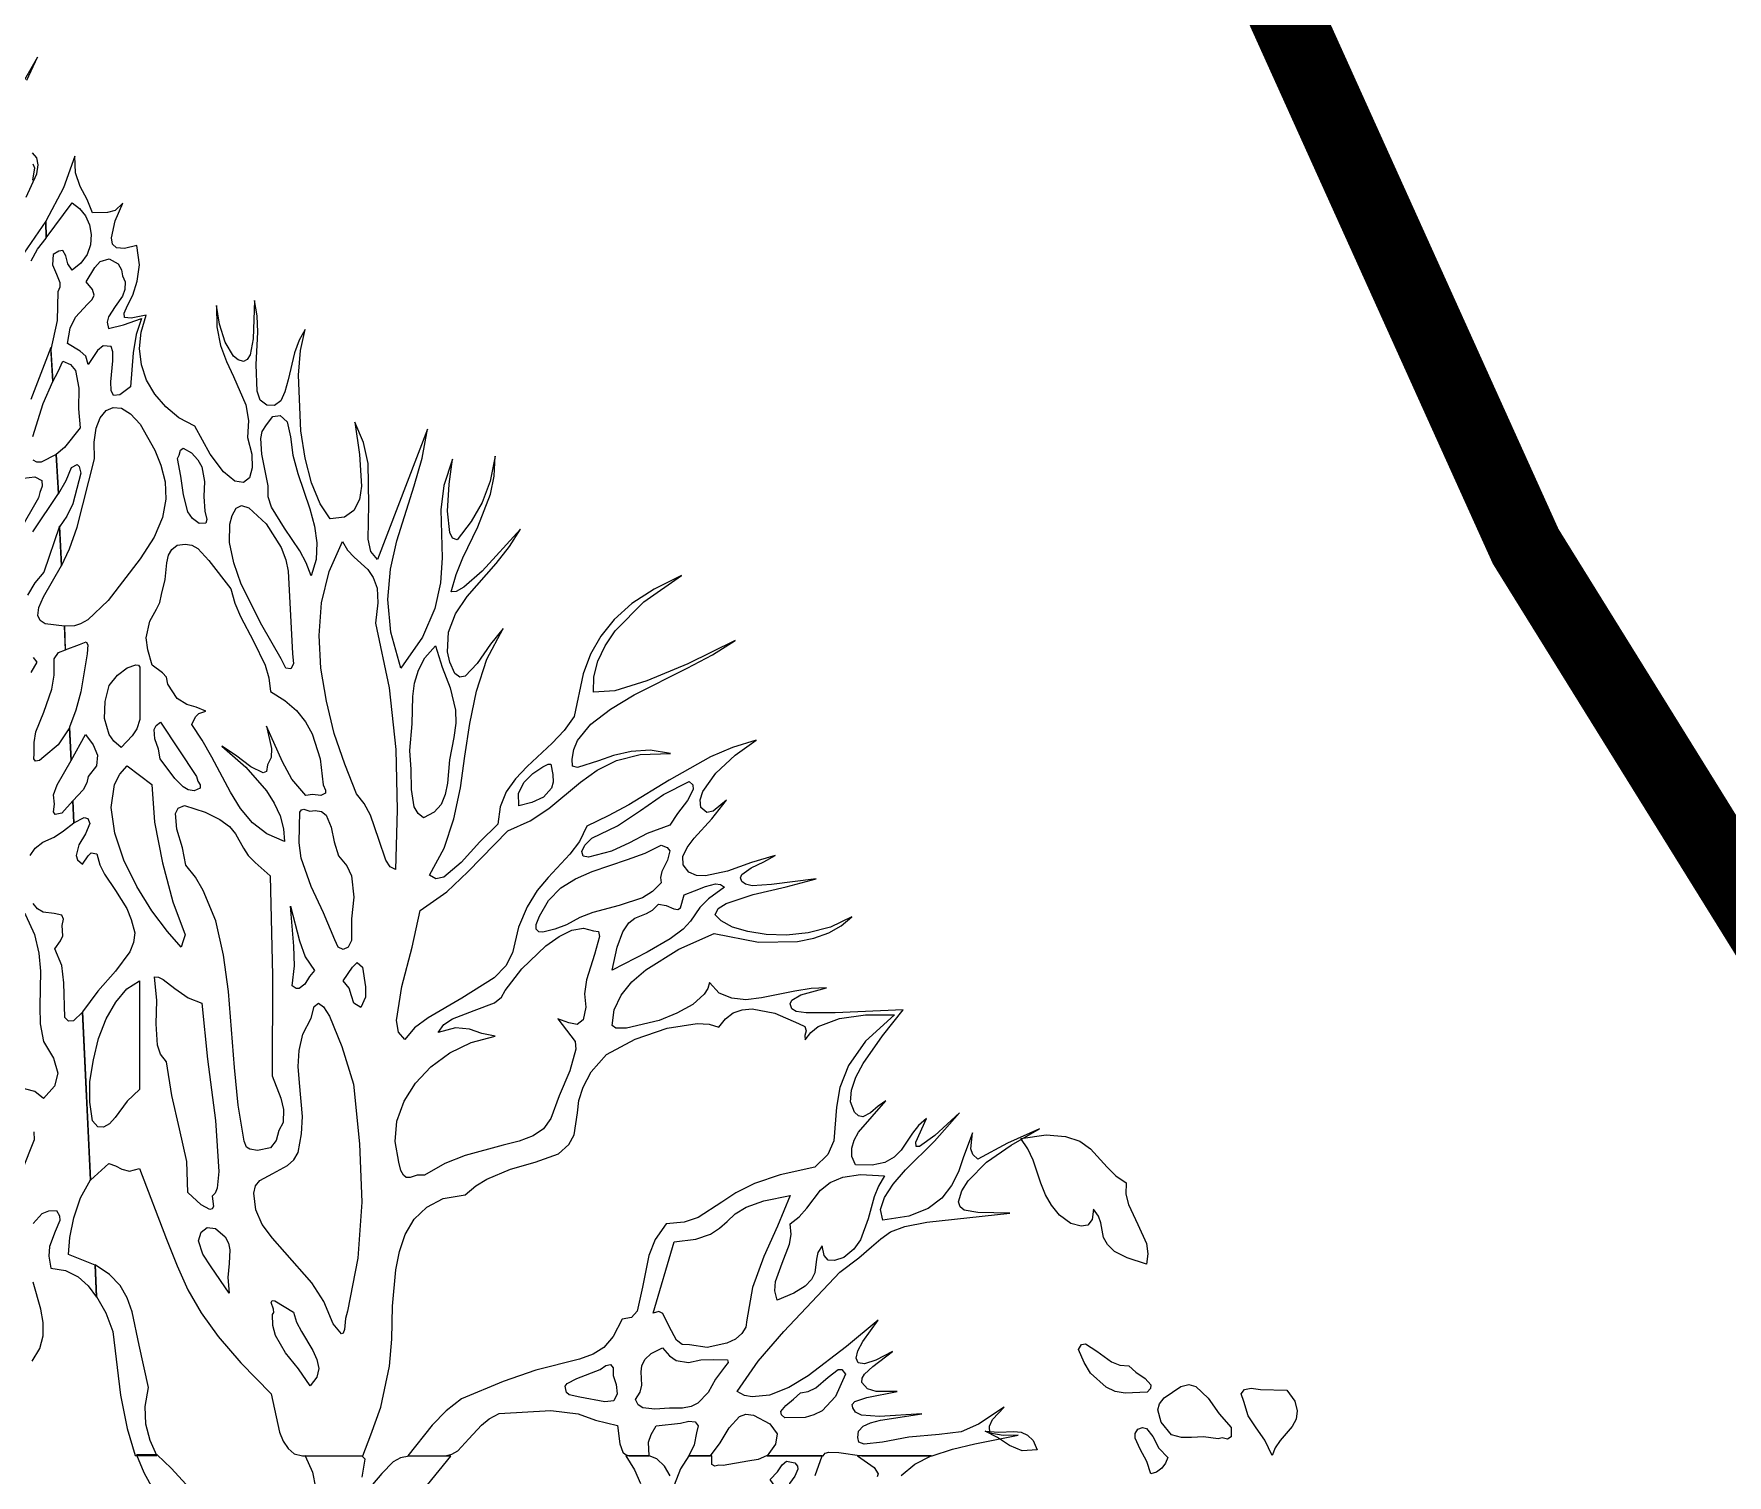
# Model space of a CAD drawing. Header units: inches. Extents: x -885 to 26362, y -28010 to 990.
# Drawn here: x 4287.954 to 4289.745, y -2352.242 to -2350.717 of the extents above; entities that cross this region are included whole.
import ezdxf

# ---------------------------------------------------------------- set-up
doc = ezdxf.new("R2010")
doc.units = ezdxf.units.IN
doc.header["$MEASUREMENT"] = 0
doc.layers.add('BUILDING', color=5, linetype='Continuous', lineweight=15)
doc.layers.add('TREE', color=3, linetype='Continuous', lineweight=15)

# ---------------------------------------------------------------- blocks, each defined once
blk = doc.blocks.new('tree2')
at = {"layer": 'TREE'}
for points in [[(5207.2362, 5947.8649), (5207.2144, 5947.8738), (5207.2153, 5947.8877), (5207.2187, 5947.9037), (5207.2242, 5947.9203), (5207.2322, 5947.9351), (5207.2258, 5948.0727), (5207.2184, 5948.0656), (5207.2144, 5948.0653), (5207.2113, 5948.0684), (5207.2104, 5948.0967), (5207.2088, 5948.1109), (5207.203, 5948.1248), (5207.2076, 5948.1312), (5207.2095, 5948.1355), (5207.2091, 5948.1439), (5207.2101, 5948.1491), (5207.2088, 5948.1522), (5207.2024, 5948.1537), (5207.1934, 5948.1549), (5207.1888, 5948.1574), (5207.1854, 5948.162)], [(5207.1827, 5948.2014), (5207.187, 5948.2073), (5207.1931, 5948.2122), (5207.2024, 5948.2165), (5207.2101, 5948.2215), (5207.2187, 5948.2282), (5207.2178, 5948.2461), (5207.2088, 5948.2362), (5207.2033, 5948.235), (5207.2021, 5948.2372), (5207.2027, 5948.2436), (5207.2021, 5948.251), (5207.2051, 5948.2593), (5207.2165, 5948.2793), (5207.215, 5948.3061), (5207.2058, 5948.2923), (5207.1941, 5948.2824), (5207.1904, 5948.2793), (5207.1873, 5948.2787), (5207.1857, 5948.2806), (5207.1861, 5948.2849), (5207.1861, 5948.2941), (5207.1876, 5948.3028), (5207.1941, 5948.3191), (5207.2005, 5948.3379), (5207.2024, 5948.3493), (5207.2024, 5948.3628), (5207.2061, 5948.368), (5207.2119, 5948.3702), (5207.211, 5948.3896), (5207.195, 5948.3914), (5207.191, 5948.3942), (5207.1891, 5948.3985), (5207.19, 5948.405), (5207.1937, 5948.4136), (5207.2085, 5948.4395), (5207.207, 5948.4718), (5207.1941, 5948.4339), (5207.1867, 5948.4253), (5207.1805, 5948.4151)], [(5207.1851, 5948.4672), (5207.2061, 5948.4986), (5207.2042, 5948.5306), (5207.1919, 5948.5242), (5207.1882, 5948.5242), (5207.1854, 5948.526)], [(5207.1851, 5948.5454), (5207.1934, 5948.5725), (5207.2015, 5948.5904), (5207.1999, 5948.6184), (5207.1833, 5948.5756)], [(5207.1836, 5948.6895), (5207.1888, 5948.6991), (5207.1959, 5948.7083), (5207.1956, 5948.7222), (5207.1716, 5948.6871)], [(5207.1851, 5948.7693), (5207.1864, 5948.7659), (5207.1848, 5948.7557)], [(5207.1796, 5948.7419), (5207.1882, 5948.761), (5207.1894, 5948.7684), (5207.1882, 5948.7742), (5207.1848, 5948.7782)], [(5207.1802, 5948.8379), (5207.1888, 5948.8567), (5207.1737, 5948.8306)], [(5207.1857, 5947.9745), (5207.1861, 5947.968), (5207.1759, 5947.9425)], [(5207.1845, 5947.7861), (5207.1907, 5947.7965), (5207.1934, 5947.807), (5207.1934, 5947.8178), (5207.1916, 5947.8289), (5207.1854, 5947.851)], [(5207.1854, 5947.8991), (5207.1928, 5947.9074), (5207.1981, 5947.9095), (5207.2045, 5947.9098), (5207.207, 5947.9055), (5207.2073, 5947.9015), (5207.2033, 5947.8926), (5207.1987, 5947.8803), (5207.1981, 5947.8723), (5207.1999, 5947.8624), (5207.2119, 5947.8606), (5207.2221, 5947.8553), (5207.2304, 5947.8479), (5207.2372, 5947.8387), (5207.2362, 5947.8649)], [(5207.9229, 5947.7084), (5207.9396, 5947.714), (5207.958, 5947.7183), (5207.9935, 5947.7254), (5207.9814, 5947.7251), (5207.9704, 5947.7269), (5207.9701, 5947.7328), (5207.9725, 5947.7383), (5207.9821, 5947.7485), (5207.9611, 5947.7343), (5207.9467, 5947.7282), (5207.9288, 5947.726), (5207.9039, 5947.7238), (5207.8823, 5947.7195), (5207.8672, 5947.718), (5207.8629, 5947.7195), (5207.862, 5947.7235), (5207.8626, 5947.7288), (5207.8663, 5947.7328), (5207.8724, 5947.7355), (5207.8805, 5947.7377), (5207.9146, 5947.7429), (5207.8798, 5947.7408), (5207.865, 5947.7417), (5207.8601, 5947.7442), (5207.858, 5947.7479), (5207.8574, 5947.7506), (5207.8595, 5947.7531), (5207.8694, 5947.7562), (5207.8943, 5947.7611), (5207.8771, 5947.7611), (5207.87, 5947.7633), (5207.8654, 5947.7685), (5207.8657, 5947.7722), (5207.8675, 5947.7756), (5207.8743, 5947.7817), (5207.8906, 5947.7941), (5207.8768, 5947.787), (5207.8675, 5947.7839), (5207.8623, 5947.7848), (5207.8607, 5947.7885), (5207.862, 5947.7947), (5207.866, 5947.8024), (5207.8786, 5947.8199), (5207.8527, 5947.7981), (5207.8213, 5947.774), (5207.8053, 5947.7645), (5207.7896, 5947.7583), (5207.7754, 5947.7568), (5207.769, 5947.758), (5207.7631, 5947.7611), (5207.7801, 5947.7861), (5207.8013, 5947.8104), (5207.8472, 5947.8593), (5207.8629, 5947.871), (5207.8731, 5947.88), (5207.8808, 5947.8867), (5207.8888, 5947.8923), (5207.9005, 5947.8966), (5207.9186, 5947.9003), (5207.9867, 5947.9077), (5207.9605, 5947.9083), (5207.9494, 5947.9101), (5207.946, 5947.9129), (5207.9445, 5947.9169), (5207.9473, 5947.9259), (5207.9525, 5947.9342), (5207.9676, 5947.9496), (5207.9879, 5947.9634), (5208.011, 5947.977), (5207.9848, 5947.965), (5207.9605, 5947.952), (5207.9565, 5947.9557), (5207.9547, 5947.9606), (5207.9562, 5947.9736), (5207.9485, 5947.953), (5207.9445, 5947.9416), (5207.939, 5947.9305), (5207.931, 5947.92), (5207.9196, 5947.9114), (5207.9039, 5947.9052), (5207.8826, 5947.9018), (5207.8805, 5947.9108), (5207.8838, 5947.9206), (5207.8909, 5947.9314), (5207.9011, 5947.9431), (5207.9248, 5947.9668), (5207.9454, 5947.9899), (5207.9251, 5947.9714), (5207.9125, 5947.9625), (5207.91, 5947.9625), (5207.9097, 5947.9659), (5207.9183, 5947.9853), (5207.9119, 5947.9797), (5207.9069, 5947.9733), (5207.8977, 5947.9594), (5207.8918, 5947.9536), (5207.8841, 5947.9493), (5207.8737, 5947.9471), (5207.8601, 5947.9474), (5207.857, 5947.9542), (5207.857, 5947.961), (5207.8589, 5947.9677), (5207.8626, 5947.9742), (5207.8851, 5947.9998), (5207.8786, 5947.9954), (5207.8724, 5947.9899), (5207.866, 5947.9868), (5207.8626, 5947.9877), (5207.8592, 5947.9905), (5207.8561, 5947.9991), (5207.8567, 5948.0087), (5207.8604, 5948.0192), (5207.8663, 5948.0305), (5207.8823, 5948.0533), (5207.8992, 5948.0746), (5207.8435, 5948.0721), (5207.8195, 5948.0721), (5207.8115, 5948.0733), (5207.8078, 5948.0755), (5207.8065, 5948.0795), (5207.8078, 5948.0826), (5207.8152, 5948.0869), (5207.8364, 5948.0927), (5207.8238, 5948.0921), (5207.8102, 5948.09), (5207.7831, 5948.0844), (5207.7702, 5948.0829), (5207.7585, 5948.0841), (5207.7483, 5948.0884), (5207.7403, 5948.0971), (5207.7388, 5948.0921), (5207.736, 5948.0875), (5207.7265, 5948.0789), (5207.7135, 5948.0718), (5207.6991, 5948.0659), (5207.6723, 5948.0595), (5207.6634, 5948.0595), (5207.6603, 5948.0617), (5207.6621, 5948.0746), (5207.6677, 5948.0866), (5207.6766, 5948.0977), (5207.688, 5948.1075), (5207.7151, 5948.1245), (5207.744, 5948.1374), (5207.7804, 5948.1303), (5207.8124, 5948.1306), (5207.8259, 5948.1334), (5207.8383, 5948.1377), (5207.8484, 5948.1436), (5207.857, 5948.1509), (5207.8395, 5948.1426), (5207.8213, 5948.1377), (5207.8035, 5948.1358), (5207.7868, 5948.1365), (5207.7717, 5948.1389), (5207.7591, 5948.1426), (5207.7499, 5948.1476), (5207.745, 5948.1525), (5207.7474, 5948.1577), (5207.7539, 5948.162), (5207.7761, 5948.1694), (5207.8032, 5948.1756), (5207.8278, 5948.1823), (5207.7911, 5948.1774), (5207.7754, 5948.1765), (5207.7699, 5948.1777), (5207.7668, 5948.1799), (5207.7656, 5948.183), (5207.7668, 5948.1857), (5207.7745, 5948.1913), (5207.785, 5948.1962), (5207.7942, 5948.2014), (5207.7748, 5948.1956), (5207.7551, 5948.1885), (5207.737, 5948.1845), (5207.7296, 5948.1848), (5207.7234, 5948.1876), (5207.7188, 5948.1937), (5207.7185, 5948.2005), (5207.7219, 5948.2079), (5207.7277, 5948.2156), (5207.7422, 5948.2313), (5207.7542, 5948.2467), (5207.7434, 5948.2378), (5207.7382, 5948.2365), (5207.7333, 5948.2406), (5207.7326, 5948.247), (5207.7348, 5948.2538), (5207.7456, 5948.2689), (5207.7613, 5948.2837), (5207.7785, 5948.296), (5207.7591, 5948.2901), (5207.741, 5948.2824), (5207.7071, 5948.2633), (5207.6741, 5948.243), (5207.6572, 5948.2338), (5207.6396, 5948.2255), (5207.6335, 5948.2128), (5207.6258, 5948.2024), (5207.6079, 5948.1833), (5207.599, 5948.1725), (5207.5907, 5948.1593), (5207.5836, 5948.1426), (5207.5787, 5948.1214), (5207.5731, 5948.1106), (5207.5636, 5948.1008), (5207.5371, 5948.0841), (5207.5094, 5948.0681), (5207.4983, 5948.0598), (5207.4903, 5948.0503), (5207.4851, 5948.0564), (5207.4835, 5948.0659), (5207.4878, 5948.0937), (5207.4964, 5948.126), (5207.5029, 5948.1562), (5207.5248, 5948.1716), (5207.542, 5948.1879), (5207.5747, 5948.2215), (5207.5931, 5948.2298), (5207.6085, 5948.2399), (5207.6344, 5948.2615), (5207.648, 5948.2713), (5207.664, 5948.2793), (5207.6834, 5948.2843), (5207.7083, 5948.2852), (5207.6917, 5948.2877), (5207.676, 5948.2867), (5207.6615, 5948.2834), (5207.6492, 5948.279), (5207.6319, 5948.2735), (5207.6279, 5948.2747), (5207.6276, 5948.2803), (5207.6289, 5948.2883), (5207.6319, 5948.2957), (5207.643, 5948.3092), (5207.659, 5948.3215), (5207.6784, 5948.3332), (5207.7219, 5948.3551), (5207.7428, 5948.3662), (5207.7613, 5948.3779), (5207.7225, 5948.3588), (5207.6889, 5948.3446), (5207.6627, 5948.3366), (5207.6452, 5948.3354), (5207.6455, 5948.348), (5207.6486, 5948.361), (5207.6547, 5948.3736), (5207.663, 5948.3859), (5207.6864, 5948.4096), (5207.7172, 5948.4312), (5207.6948, 5948.4201), (5207.6766, 5948.4081), (5207.6621, 5948.3951), (5207.651, 5948.3813), (5207.6427, 5948.3665), (5207.6366, 5948.3505), (5207.6292, 5948.3154), (5207.6209, 5948.304), (5207.6113, 5948.2935), (5207.5907, 5948.2744), (5207.5811, 5948.2643), (5207.5734, 5948.2535), (5207.5685, 5948.2412), (5207.5667, 5948.227), (5207.5519, 5948.2125), (5207.5365, 5948.1956), (5207.5223, 5948.1836), (5207.5158, 5948.1823), (5207.5106, 5948.1851), (5207.5226, 5948.2073), (5207.5306, 5948.2313), (5207.5359, 5948.2569), (5207.5396, 5948.283), (5207.5436, 5948.3098), (5207.5491, 5948.3363), (5207.5577, 5948.3625), (5207.571, 5948.3877), (5207.5605, 5948.3748), (5207.5497, 5948.3591), (5207.5399, 5948.3486), (5207.5353, 5948.3477), (5207.5313, 5948.3508), (5207.5272, 5948.36), (5207.5254, 5948.3686), (5207.526, 5948.3847), (5207.5319, 5948.3998), (5207.5414, 5948.4139), (5207.5651, 5948.441), (5207.5762, 5948.4549), (5207.5851, 5948.4693), (5207.5537, 5948.4349), (5207.5386, 5948.4216), (5207.5325, 5948.4182), (5207.5282, 5948.4179), (5207.5325, 5948.4321), (5207.538, 5948.4456), (5207.5503, 5948.4712), (5207.5605, 5948.498), (5207.5636, 5948.5128), (5207.5645, 5948.5291), (5207.5602, 5948.5088), (5207.5537, 5948.4912), (5207.5448, 5948.4755), (5207.5331, 5948.4604), (5207.5294, 5948.462), (5207.5272, 5948.4666), (5207.5254, 5948.4841), (5207.5266, 5948.5063), (5207.5294, 5948.5266), (5207.5223, 5948.5051), (5207.5199, 5948.485), (5207.5208, 5948.4456), (5207.5195, 5948.4253), (5207.5149, 5948.4041), (5207.5048, 5948.3807), (5207.4869, 5948.3551), (5207.4789, 5948.3847), (5207.4764, 5948.4115), (5207.4786, 5948.4364), (5207.4838, 5948.4598), (5207.498, 5948.5048), (5207.5045, 5948.5275), (5207.5088, 5948.5513), (5207.4678, 5948.4444), (5207.4623, 5948.4509), (5207.4601, 5948.461), (5207.4607, 5948.4894), (5207.4601, 5948.5232), (5207.4564, 5948.5405), (5207.4493, 5948.5571), (5207.453, 5948.5306), (5207.4546, 5948.5045), (5207.453, 5948.4937), (5207.4484, 5948.4847), (5207.4407, 5948.4792), (5207.429, 5948.4777), (5207.4207, 5948.49), (5207.4136, 5948.5072), (5207.4084, 5948.5275), (5207.405, 5948.55), (5207.4031, 5948.5956), (5207.4047, 5948.6159), (5207.4084, 5948.6332), (5207.4035, 5948.6245), (5207.3998, 5948.6141), (5207.3945, 5948.5919), (5207.3918, 5948.582), (5207.3884, 5948.5747), (5207.3834, 5948.5707), (5207.377, 5948.571), (5207.3717, 5948.5753), (5207.369, 5948.5827), (5207.3684, 5948.6045), (5207.3696, 5948.631), (5207.369, 5948.6443), (5207.3668, 5948.6569), (5207.3659, 5948.6255), (5207.3634, 5948.6125), (5207.361, 5948.6085), (5207.3579, 5948.607), (5207.3536, 5948.6082), (5207.3496, 5948.6113), (5207.3428, 5948.6227), (5207.3382, 5948.6375), (5207.3357, 5948.6529), (5207.336, 5948.6353), (5207.3391, 5948.6202), (5207.344, 5948.607), (5207.3496, 5948.5947), (5207.3597, 5948.5713), (5207.3619, 5948.5586), (5207.3613, 5948.5445), (5207.3647, 5948.5309), (5207.365, 5948.5195), (5207.3628, 5948.5115), (5207.3579, 5948.5075), (5207.3508, 5948.5088), (5207.3416, 5948.5162), (5207.3305, 5948.5309), (5207.3179, 5948.5537), (5207.3049, 5948.5608), (5207.2941, 5948.5697), (5207.2852, 5948.5802), (5207.2784, 5948.5916), (5207.2741, 5948.6042), (5207.2726, 5948.6175), (5207.2738, 5948.631), (5207.2781, 5948.6449), (5207.2658, 5948.6424), (5207.2603, 5948.643), (5207.26, 5948.6467), (5207.2627, 5948.6529), (5207.267, 5948.6615), (5207.2707, 5948.6729), (5207.2726, 5948.6864), (5207.2704, 5948.7021), (5207.2603, 5948.6997), (5207.2538, 5948.7003), (5207.2504, 5948.7034), (5207.2495, 5948.7086), (5207.2526, 5948.7225), (5207.259, 5948.7369), (5207.2526, 5948.7308), (5207.2464, 5948.7292), (5207.2341, 5948.7289), (5207.2295, 5948.74), (5207.2239, 5948.7505), (5207.2199, 5948.7619), (5207.2196, 5948.7754), (5207.2101, 5948.7496), (5207.1956, 5948.7222), (5207.1959, 5948.7086), (5207.2172, 5948.7373), (5207.2233, 5948.7326), (5207.2282, 5948.7265), (5207.2316, 5948.7191), (5207.2329, 5948.7111), (5207.2322, 5948.7028), (5207.2295, 5948.6948), (5207.2245, 5948.6877), (5207.2172, 5948.6818), (5207.2138, 5948.6871), (5207.2122, 5948.6938), (5207.2095, 5948.6981), (5207.2064, 5948.6975), (5207.2018, 5948.6948), (5207.2011, 5948.6864), (5207.2045, 5948.6787), (5207.2073, 5948.6717), (5207.2073, 5948.668), (5207.2055, 5948.664), (5207.2051, 5948.6406), (5207.1999, 5948.6169), (5207.2015, 5948.5904), (5207.2058, 5948.5987), (5207.2095, 5948.6073), (5207.2159, 5948.6045), (5207.2199, 5948.5996), (5207.2227, 5948.5851), (5207.2224, 5948.5682), (5207.2239, 5948.5525), (5207.211, 5948.5362), (5207.2042, 5948.5306), (5207.2061, 5948.4983), (5207.2125, 5948.5091), (5207.2168, 5948.5199), (5207.2215, 5948.5223), (5207.223, 5948.5208), (5207.2245, 5948.5152), (5207.2178, 5948.49), (5207.2128, 5948.4798), (5207.207, 5948.4712), (5207.2085, 5948.4392), (5207.215, 5948.453), (5207.2215, 5948.4709), (5207.2356, 5948.5269), (5207.2353, 5948.5408), (5207.2369, 5948.5522), (5207.2402, 5948.5608), (5207.2452, 5948.5667), (5207.251, 5948.5691), (5207.2578, 5948.5685), (5207.2652, 5948.5639), (5207.2732, 5948.5556), (5207.2852, 5948.534), (5207.2901, 5948.5217), (5207.2935, 5948.5081), (5207.2941, 5948.494), (5207.2914, 5948.4789), (5207.2846, 5948.4626), (5207.2732, 5948.445), (5207.2467, 5948.4108), (5207.2301, 5948.3948), (5207.2242, 5948.3914), (5207.2193, 5948.3899), (5207.211, 5948.3896), (5207.2116, 5948.3702), (5207.2233, 5948.3745), (5207.2289, 5948.3767), (5207.2301, 5948.3742), (5207.2295, 5948.3668), (5207.2245, 5948.3357), (5207.2202, 5948.3206), (5207.215, 5948.3068), (5207.2165, 5948.2793), (5207.2282, 5948.3006), (5207.2344, 5948.2923), (5207.2381, 5948.2837), (5207.2372, 5948.275), (5207.2304, 5948.2661), (5207.2292, 5948.2609), (5207.2264, 5948.2553), (5207.2178, 5948.2461), (5207.2187, 5948.2282), (5207.227, 5948.2325), (5207.2301, 5948.2316), (5207.2319, 5948.2276), (5207.2282, 5948.219), (5207.2227, 5948.2101), (5207.2205, 5948.2014), (5207.2218, 5948.1978), (5207.2258, 5948.1941), (5207.2304, 5948.2011), (5207.2329, 5948.2036), (5207.2375, 5948.2027), (5207.2399, 5948.1937), (5207.2439, 5948.186), (5207.2529, 5948.1725), (5207.2621, 5948.1577), (5207.2658, 5948.1488), (5207.2686, 5948.1377), (5207.2677, 5948.13), (5207.2646, 5948.1223), (5207.2529, 5948.1063), (5207.2384, 5948.09), (5207.2258, 5948.073), (5207.2322, 5947.9348), (5207.2473, 5947.9483), (5207.2529, 5947.9465), (5207.2581, 5947.9437), (5207.2643, 5947.9422), (5207.2726, 5947.9443), (5207.2948, 5947.8864), (5207.3034, 5947.8643), (5207.3123, 5947.8446), (5207.3231, 5947.8258), (5207.3372, 5947.8064), (5207.3557, 5947.7848), (5207.3807, 5947.7593), (5207.3874, 5947.7278), (5207.3905, 5947.7205), (5207.3945, 5947.7143), (5207.3994, 5947.71), (5207.4062, 5947.7084), (5207.4558, 5947.7084), (5207.4623, 5947.7257), (5207.4706, 5947.7485), (5207.4777, 5947.782), (5207.4795, 5947.8042), (5207.4801, 5947.8313), (5207.4829, 5947.8612), (5207.486, 5947.8763), (5207.4906, 5947.8901), (5207.498, 5947.9028), (5207.5082, 5947.9126), (5207.5217, 5947.9197), (5207.5399, 5947.9228), (5207.5485, 5947.9302), (5207.5577, 5947.9357), (5207.5771, 5947.9437), (5207.5971, 5947.9496), (5207.6165, 5947.9563), (5207.6249, 5947.964), (5207.6292, 5947.972), (5207.6319, 5947.9899), (5207.6332, 5948.0001), (5207.6366, 5948.0111), (5207.6433, 5948.0238), (5207.6557, 5948.0379), (5207.6794, 5948.0506), (5207.7055, 5948.0595), (5207.7302, 5948.0635), (5207.74, 5948.0629), (5207.748, 5948.0604), (5207.7533, 5948.0672), (5207.7597, 5948.0721), (5207.7671, 5948.0746), (5207.7754, 5948.0755), (5207.7939, 5948.0718), (5207.8133, 5948.0635), (5207.8185, 5948.061), (5207.8195, 5948.0573), (5207.8185, 5948.0536), (5207.8189, 5948.05), (5207.8235, 5948.0561), (5207.8296, 5948.061), (5207.8469, 5948.0675), (5207.8684, 5948.0706), (5207.8921, 5948.0706), (5207.8684, 5948.049), (5207.8543, 5948.029), (5207.8472, 5948.0108), (5207.8444, 5947.9948), (5207.8423, 5947.9671), (5207.8373, 5947.9557), (5207.8266, 5947.9453), (5207.7982, 5947.9391), (5207.7773, 5947.932), (5207.7619, 5947.9243), (5207.7505, 5947.9166), (5207.7311, 5947.904), (5207.7194, 5947.9003), (5207.7046, 5947.8988), (5207.6957, 5947.8861), (5207.6905, 5947.8729), (5207.6852, 5947.847), (5207.6809, 5947.8273), (5207.6763, 5947.8221), (5207.6686, 5947.8205), (5207.6612, 5947.8064), (5207.6535, 5947.7974), (5207.6449, 5947.7919), (5207.6335, 5947.7879), (5207.5978, 5947.7787), (5207.571, 5947.7694), (5207.5368, 5947.7553), (5207.5242, 5947.7454), (5207.5128, 5947.7337), (5207.4928, 5947.7084), (5207.5235, 5947.7084), (5207.5288, 5947.7097), (5207.5337, 5947.7125), (5207.5429, 5947.7223), (5207.5531, 5947.7337), (5207.5596, 5947.7389), (5207.5676, 5947.7433), (5207.6101, 5947.7457), (5207.6326, 5947.7429), (5207.6467, 5947.7377), (5207.6649, 5947.7334), (5207.6667, 5947.7183), (5207.6692, 5947.7115), (5207.6714, 5947.7094), (5207.6744, 5947.7084), (5207.6908, 5947.7084), (5207.6901, 5947.7195), (5207.6923, 5947.726), (5207.6966, 5947.7331), (5207.7166, 5947.7352), (5207.7234, 5947.7368), (5207.7286, 5947.7362), (5207.7311, 5947.7331), (5207.7296, 5947.7272), (5207.7277, 5947.7174), (5207.7234, 5947.7084), (5207.741, 5947.7084), (5207.749, 5947.7192), (5207.7563, 5947.7315), (5207.765, 5947.7408), (5207.7702, 5947.7426), (5207.7764, 5947.7417), (5207.7899, 5947.7346), (5207.7958, 5947.7266), (5207.7945, 5947.718), (5207.7875, 5947.7084), (5207.8336, 5947.7084), (5207.8352, 5947.7106), (5207.8383, 5947.7115), (5207.8463, 5947.7112), (5207.8654, 5947.7084), (5207.9229, 5947.7084)], [(5207.2135, 5948.6218), (5207.2156, 5948.6344), (5207.2199, 5948.6433), (5207.2298, 5948.6541), (5207.2338, 5948.6578), (5207.2353, 5948.6615), (5207.2341, 5948.6661), (5207.2289, 5948.6723), (5207.2359, 5948.684), (5207.2402, 5948.6889), (5207.2476, 5948.6911), (5207.255, 5948.6871), (5207.2578, 5948.6821), (5207.2587, 5948.6772), (5207.2609, 5948.6723), (5207.2606, 5948.6661), (5207.2587, 5948.6606), (5207.2526, 5948.652), (5207.247, 5948.6436), (5207.2461, 5948.6393), (5207.247, 5948.6341), (5207.2593, 5948.6369), (5207.2741, 5948.6421), (5207.2698, 5948.6292), (5207.2673, 5948.6141), (5207.2652, 5948.5861), (5207.2563, 5948.5796), (5207.2513, 5948.579), (5207.2492, 5948.583), (5207.2489, 5948.5901), (5207.2507, 5948.6076), (5207.2507, 5948.615), (5207.2492, 5948.6193), (5207.2427, 5948.6199), (5207.2381, 5948.6159), (5207.2304, 5948.6045), (5207.2286, 5948.6113), (5207.2239, 5948.6153), (5207.2135, 5948.6218)], [(5207.4133, 5948.4309), (5207.4093, 5948.4416), (5207.4041, 5948.4515), (5207.3915, 5948.47), (5207.381, 5948.4872), (5207.3782, 5948.4958), (5207.3782, 5948.5048), (5207.373, 5948.5309), (5207.372, 5948.5436), (5207.3733, 5948.5494), (5207.3767, 5948.5549), (5207.3819, 5948.5617), (5207.3881, 5948.5627), (5207.3936, 5948.5574), (5207.3964, 5948.5451), (5207.3985, 5948.53), (5207.4025, 5948.5149), (5207.4124, 5948.486), (5207.4161, 5948.4718), (5207.4182, 5948.458), (5207.4176, 5948.4444), (5207.4133, 5948.4309)], [(5207.3215, 5948.474), (5207.316, 5948.478), (5207.3123, 5948.4835), (5207.3086, 5948.4974), (5207.3064, 5948.5128), (5207.3037, 5948.5272), (5207.3052, 5948.53), (5207.3061, 5948.534), (5207.3083, 5948.5359), (5207.3151, 5948.5319), (5207.3203, 5948.5263), (5207.3237, 5948.5205), (5207.3259, 5948.5084), (5207.3252, 5948.4961), (5207.3262, 5948.4841), (5207.3277, 5948.4771), (5207.3271, 5948.4743), (5207.3215, 5948.474)], [(5207.1463, 5948.4453), (5207.1457, 5948.4576), (5207.1439, 5948.4703), (5207.1448, 5948.4826), (5207.1479, 5948.4887), (5207.1531, 5948.4949), (5207.1596, 5948.5001), (5207.1651, 5948.506), (5207.1728, 5948.5106), (5207.1867, 5948.5121), (5207.1925, 5948.5091), (5207.1928, 5948.5045), (5207.1907, 5948.4995), (5207.1897, 5948.4949), (5207.1734, 5948.4669), (5207.1648, 5948.4533), (5207.1546, 5948.441), (5207.1497, 5948.4345), (5207.146, 5948.4324), (5207.1445, 5948.4355), (5207.1463, 5948.4453)], [(5207.3982, 5948.3671), (5207.3988, 5948.3588), (5207.3967, 5948.3545), (5207.3927, 5948.3551), (5207.3887, 5948.3628), (5207.373, 5948.3905), (5207.356, 5948.4241), (5207.3499, 5948.4416), (5207.3465, 5948.4583), (5207.3468, 5948.4734), (5207.3486, 5948.4804), (5207.352, 5948.4866), (5207.3563, 5948.4887), (5207.3622, 5948.4869), (5207.3764, 5948.4737), (5207.3887, 5948.4543), (5207.3927, 5948.4441), (5207.3945, 5948.4349), (5207.3982, 5948.3671)], [(5207.4232, 5948.2593), (5207.4253, 5948.255), (5207.4253, 5948.2526), (5207.4213, 5948.2507), (5207.4145, 5948.2513), (5207.409, 5948.2507), (5207.3976, 5948.264), (5207.3899, 5948.2781), (5207.3767, 5948.3074), (5207.381, 5948.2892), (5207.3807, 5948.2818), (5207.3776, 5948.2757), (5207.3767, 5948.2704), (5207.3739, 5948.2692), (5207.364, 5948.2741), (5207.3514, 5948.2837), (5207.34, 5948.2911), (5207.3597, 5948.2738), (5207.3767, 5948.2544), (5207.3831, 5948.2442), (5207.3881, 5948.2338), (5207.3908, 5948.2233), (5207.3915, 5948.2128), (5207.377, 5948.219), (5207.3653, 5948.2282), (5207.3554, 5948.2399), (5207.3471, 5948.2532), (5207.332, 5948.2821), (5207.324, 5948.296), (5207.3154, 5948.3089), (5207.3185, 5948.3151), (5207.3212, 5948.3178), (5207.3271, 5948.3197), (5207.3191, 5948.3231), (5207.3114, 5948.3252), (5207.3034, 5948.3302), (5207.2957, 5948.3419), (5207.2948, 5948.3477), (5207.2914, 5948.3514), (5207.283, 5948.3576), (5207.2794, 5948.3702), (5207.2781, 5948.3801), (5207.2809, 5948.3936), (5207.2864, 5948.4035), (5207.2892, 5948.409), (5207.2907, 5948.4155), (5207.2935, 5948.4278), (5207.2951, 5948.4416), (5207.2963, 5948.4478), (5207.2991, 5948.4527), (5207.3034, 5948.4561), (5207.3101, 5948.457), (5207.3154, 5948.4561), (5207.3203, 5948.4533), (5207.3295, 5948.4435), (5207.3474, 5948.4204), (5207.3508, 5948.4084), (5207.3554, 5948.3976), (5207.3662, 5948.3773), (5207.3757, 5948.3576), (5207.3788, 5948.3471), (5207.38, 5948.336), (5207.3918, 5948.3286), (5207.4013, 5948.3203), (5207.4087, 5948.3111), (5207.4142, 5948.3012), (5207.4207, 5948.2806), (5207.4232, 5948.2593)], [(5207.4826, 5948.1897), (5207.4783, 5948.1919), (5207.4746, 5948.1974), (5207.469, 5948.2144), (5207.462, 5948.2344), (5207.457, 5948.2439), (5207.4506, 5948.2519), (5207.441, 5948.2763), (5207.4324, 5948.3015), (5207.4259, 5948.328), (5207.4213, 5948.3551), (5207.4201, 5948.3819), (5207.4219, 5948.4087), (5207.4281, 5948.4345), (5207.4392, 5948.4592), (5207.4432, 5948.4521), (5207.4487, 5948.4463), (5207.4598, 5948.4361), (5207.4644, 5948.4296), (5207.4675, 5948.4207), (5207.4681, 5948.4087), (5207.4663, 5948.3921), (5207.4774, 5948.3391), (5207.4829, 5948.2883), (5207.4841, 5948.2387), (5207.4826, 5948.1897)], [(5207.5057, 5948.2322), (5207.5011, 5948.2359), (5207.498, 5948.2412), (5207.4958, 5948.2556), (5207.4955, 5948.272), (5207.4943, 5948.2874), (5207.4964, 5948.3095), (5207.4968, 5948.332), (5207.4983, 5948.3428), (5207.5014, 5948.3536), (5207.5066, 5948.3637), (5207.5155, 5948.3736), (5207.5208, 5948.356), (5207.5276, 5948.3391), (5207.5319, 5948.3206), (5207.5322, 5948.3101), (5207.5306, 5948.2981), (5207.5269, 5948.28), (5207.5254, 5948.2606), (5207.5235, 5948.2513), (5207.5202, 5948.2433), (5207.5143, 5948.2369), (5207.5057, 5948.2322)], [(5207.1854, 5948.364), (5207.1882, 5948.36), (5207.1833, 5948.3517)], [(5207.2729, 5948.3129), (5207.2704, 5948.3052), (5207.2664, 5948.2997), (5207.2575, 5948.2901), (5207.2516, 5948.2951), (5207.2476, 5948.3006), (5207.2439, 5948.3138), (5207.2443, 5948.3277), (5207.2476, 5948.3409), (5207.2544, 5948.3493), (5207.2624, 5948.3554), (5207.2695, 5948.3579), (5207.2717, 5948.3576), (5207.2729, 5948.356), (5207.2729, 5948.3129)], [(5207.3194, 5948.2661), (5207.3203, 5948.2624), (5207.3222, 5948.2593), (5207.3222, 5948.2566), (5207.3175, 5948.2544), (5207.3126, 5948.2553), (5207.3083, 5948.2578), (5207.3015, 5948.2646), (5207.2895, 5948.2806), (5207.288, 5948.2886), (5207.2852, 5948.2972), (5207.2846, 5948.3049), (5207.2861, 5948.308), (5207.2898, 5948.3108), (5207.3194, 5948.2661)], [(5207.2624, 5948.275), (5207.2827, 5948.2596), (5207.2849, 5948.2288), (5207.2914, 5948.1953), (5207.3, 5948.1633), (5207.3101, 5948.1362), (5207.3083, 5948.1312), (5207.3068, 5948.126), (5207.2954, 5948.1389), (5207.2827, 5948.1559), (5207.2704, 5948.1759), (5207.2596, 5948.1974), (5207.2523, 5948.2196), (5207.2492, 5948.2406), (5207.252, 5948.2596), (5207.2563, 5948.268), (5207.2624, 5948.275)], [(5207.5839, 5948.2421), (5207.5836, 5948.2526), (5207.5882, 5948.2615), (5207.5953, 5948.2686), (5207.6036, 5948.2741), (5207.6079, 5948.2763), (5207.6101, 5948.2763), (5207.6116, 5948.2677), (5207.6119, 5948.2615), (5207.6107, 5948.2566), (5207.6042, 5948.2492), (5207.5944, 5948.2449), (5207.5839, 5948.2421)], [(5207.6409, 5948.1999), (5207.6366, 5948.2008), (5207.6356, 5948.2045), (5207.6381, 5948.2098), (5207.6436, 5948.2156), (5207.6649, 5948.2258), (5207.6837, 5948.2384), (5207.7025, 5948.2513), (5207.7237, 5948.2621), (5207.7265, 5948.2593), (5207.7268, 5948.2556), (5207.7222, 5948.2464), (5207.7139, 5948.2359), (5207.7077, 5948.2261), (5207.6892, 5948.2193), (5207.6747, 5948.2116), (5207.66, 5948.2048), (5207.6409, 5948.1999)], [(5207.3905, 5947.9822), (5207.3868, 5947.9754), (5207.3847, 5947.9674), (5207.38, 5947.9613), (5207.3693, 5947.9591), (5207.3631, 5947.9603), (5207.3603, 5947.9619), (5207.3585, 5947.9668), (5207.3536, 5947.9964), (5207.3505, 5948.0272), (5207.3456, 5948.0897), (5207.3416, 5948.1195), (5207.3351, 5948.1476), (5207.3249, 5948.1725), (5207.3185, 5948.1836), (5207.3105, 5948.1934), (5207.3077, 5948.2076), (5207.3031, 5948.223), (5207.3021, 5948.2359), (5207.3043, 5948.2402), (5207.3095, 5948.2424), (5207.3265, 5948.2369), (5207.3385, 5948.231), (5207.3465, 5948.2252), (5207.3514, 5948.219), (5207.3579, 5948.2073), (5207.3616, 5948.2014), (5207.3674, 5948.1956), (5207.3797, 5948.1845), (5207.3816, 5948.1029), (5207.3813, 5948.0204), (5207.3884, 5948.0022), (5207.3908, 5947.9927), (5207.3905, 5947.9822)], [(5207.4327, 5948.1322), (5207.4235, 5948.1543), (5207.4133, 5948.1759), (5207.4053, 5948.199), (5207.4035, 5948.2116), (5207.4038, 5948.2252), (5207.4041, 5948.2369), (5207.4056, 5948.2387), (5207.4075, 5948.2393), (5207.4124, 5948.2378), (5207.4167, 5948.2384), (5207.4219, 5948.2375), (5207.4256, 5948.2344), (5207.4299, 5948.2245), (5207.4324, 5948.2125), (5207.4358, 5948.2011), (5207.4426, 5948.1928), (5207.4466, 5948.1845), (5207.4484, 5948.167), (5207.4466, 5948.1494), (5207.4466, 5948.1315), (5207.4438, 5948.126), (5207.4398, 5948.1242), (5207.4355, 5948.126), (5207.4327, 5948.1322)], [(5207.623, 5948.1445), (5207.6135, 5948.1408), (5207.6036, 5948.1383), (5207.6002, 5948.1386), (5207.5981, 5948.1408), (5207.5981, 5948.1448), (5207.6008, 5948.1516), (5207.6082, 5948.1645), (5207.6184, 5948.1747), (5207.6304, 5948.1823), (5207.644, 5948.1882), (5207.6729, 5948.1981), (5207.6874, 5948.2033), (5207.7006, 5948.2098), (5207.7055, 5948.2079), (5207.7077, 5948.2051), (5207.7058, 5948.1974), (5207.7012, 5948.1882), (5207.7, 5948.1833), (5207.7006, 5948.179), (5207.6935, 5948.1719), (5207.6852, 5948.1666), (5207.6661, 5948.1602), (5207.6446, 5948.1546), (5207.6338, 5948.1503), (5207.623, 5948.1445)], [(5207.6603, 5948.1072), (5207.6646, 5948.126), (5207.6692, 5948.1386), (5207.6741, 5948.146), (5207.6791, 5948.15), (5207.6886, 5948.1537), (5207.6935, 5948.1565), (5207.6985, 5948.1614), (5207.7046, 5948.1602), (5207.7111, 5948.1574), (5207.7142, 5948.1571), (5207.7166, 5948.1583), (5207.7194, 5948.1691), (5207.728, 5948.1722), (5207.737, 5948.1759), (5207.7453, 5948.178), (5207.7493, 5948.1774), (5207.7526, 5948.1753), (5207.7394, 5948.1657), (5207.7323, 5948.1586), (5207.7246, 5948.1473), (5207.7188, 5948.1408), (5207.708, 5948.1328), (5207.6892, 5948.122), (5207.6603, 5948.1072)], [(5207.1937, 5948.0019), (5207.1867, 5948.0075), (5207.1793, 5948.0096), (5207.1639, 5948.0102), (5207.1571, 5948.0111), (5207.1509, 5948.0139), (5207.1463, 5948.0201), (5207.1436, 5948.0305), (5207.1432, 5948.065), (5207.1488, 5948.0995), (5207.167, 5948.1691), (5207.179, 5948.1525), (5207.1864, 5948.1365), (5207.19, 5948.1211), (5207.1913, 5948.1063), (5207.1907, 5948.0773), (5207.191, 5948.0632), (5207.1937, 5948.0487), (5207.2021, 5948.0349), (5207.2055, 5948.0225), (5207.2027, 5948.0118), (5207.1937, 5948.0019)], [(5207.4161, 5948.1069), (5207.4121, 5948.102), (5207.4081, 5948.0958), (5207.4035, 5948.0921), (5207.401, 5948.0921), (5207.3979, 5948.0943), (5207.3998, 5948.1106), (5207.3991, 5948.1269), (5207.3964, 5948.1596), (5207.4038, 5948.1312), (5207.4084, 5948.118), (5207.4161, 5948.1069)], [(5207.4854, 5947.9496), (5207.4823, 5947.9665), (5207.4838, 5947.9831), (5207.4897, 5947.9995), (5207.4989, 5948.0145), (5207.5115, 5948.0278), (5207.5272, 5948.0392), (5207.5448, 5948.0478), (5207.5645, 5948.053), (5207.5534, 5948.0552), (5207.5433, 5948.0586), (5207.5319, 5948.0598), (5207.5177, 5948.0561), (5207.5223, 5948.0626), (5207.5294, 5948.0672), (5207.5473, 5948.074), (5207.5639, 5948.0804), (5207.5697, 5948.085), (5207.5725, 5948.0906), (5207.5864, 5948.1084), (5207.6061, 5948.1272), (5207.6169, 5948.1349), (5207.6273, 5948.1399), (5207.6369, 5948.1417), (5207.6452, 5948.1395), (5207.6492, 5948.1389), (5207.6501, 5948.1349), (5207.6458, 5948.1201), (5207.6393, 5948.0992), (5207.6378, 5948.0878), (5207.6387, 5948.0767), (5207.6366, 5948.0663), (5207.6316, 5948.0626), (5207.6249, 5948.0638), (5207.6159, 5948.0672), (5207.6264, 5948.0533), (5207.6301, 5948.0487), (5207.6307, 5948.0423), (5207.6258, 5948.0244), (5207.6169, 5948.0041), (5207.6101, 5947.9853), (5207.6042, 5947.977), (5207.5956, 5947.9711), (5207.5842, 5947.9668), (5207.571, 5947.9634), (5207.5399, 5947.9551), (5207.5232, 5947.9483), (5207.5063, 5947.9388), (5207.5005, 5947.9388), (5207.4946, 5947.9369), (5207.4915, 5947.9369), (5207.4891, 5947.9388), (5207.4869, 5947.9428), (5207.4854, 5947.9496)], [(5207.4543, 5948.0764), (5207.4484, 5948.0801), (5207.4466, 5948.086), (5207.4447, 5948.0924), (5207.4398, 5948.0983), (5207.4472, 5948.1097), (5207.4512, 5948.1134), (5207.4555, 5948.1097), (5207.458, 5948.0934), (5207.458, 5948.085), (5207.4543, 5948.0764)], [(5207.2726, 5948.0093), (5207.2624, 5947.9995), (5207.2526, 5947.9862), (5207.248, 5947.981), (5207.243, 5947.9782), (5207.2384, 5947.9785), (5207.2341, 5947.9834), (5207.2319, 5947.9988), (5207.2319, 5948.0158), (5207.2347, 5948.0336), (5207.239, 5948.0512), (5207.2452, 5948.0672), (5207.2532, 5948.081), (5207.2621, 5948.0918), (5207.2726, 5948.0983), (5207.2726, 5948.0093)], [(5207.3123, 5947.9246), (5207.3114, 5947.9502), (5207.3055, 5947.977), (5207.2991, 5948.0044), (5207.2948, 5948.0318), (5207.2898, 5948.0382), (5207.2874, 5948.0456), (5207.2861, 5948.0632), (5207.2867, 5948.0823), (5207.2849, 5948.1017), (5207.288, 5948.1014), (5207.292, 5948.0995), (5207.3015, 5948.0921), (5207.3126, 5948.0844), (5207.3237, 5948.0801), (5207.3283, 5948.0342), (5207.3348, 5947.9837), (5207.3376, 5947.9419), (5207.3363, 5947.9283), (5207.3345, 5947.924), (5207.3323, 5947.9215), (5207.3332, 5947.9132), (5207.3323, 5947.9111), (5207.3302, 5947.9108), (5207.3231, 5947.9145), (5207.3123, 5947.9246)], [(5207.3665, 5947.924), (5207.3677, 5947.9302), (5207.3714, 5947.9345), (5207.3819, 5947.9403), (5207.3939, 5947.9468), (5207.3991, 5947.9514), (5207.4028, 5947.9576), (5207.4056, 5947.9727), (5207.4062, 5947.9871), (5207.4038, 5948.0148), (5207.4028, 5948.0281), (5207.4035, 5948.0413), (5207.4065, 5948.0546), (5207.4133, 5948.0678), (5207.4158, 5948.0773), (5207.4195, 5948.0801), (5207.4235, 5948.077), (5207.4284, 5948.0693), (5207.4386, 5948.0444), (5207.4481, 5948.0136), (5207.453, 5947.9646), (5207.4549, 5947.9166), (5207.4518, 5947.8707), (5207.4432, 5947.8273), (5207.4416, 5947.8211), (5207.4407, 5947.8122), (5207.4398, 5947.8091), (5207.4383, 5947.8085), (5207.4315, 5947.8168), (5207.4238, 5947.835), (5207.4139, 5947.8504), (5207.3918, 5947.8757), (5207.3816, 5947.8871), (5207.3733, 5947.8984), (5207.368, 5947.9105), (5207.3665, 5947.924)], [(5208.0988, 5947.8657), (5208.0831, 5947.871), (5208.0726, 5947.8762), (5208.0668, 5947.882), (5208.0637, 5947.8876), (5208.0613, 5947.8996), (5208.0594, 5947.9051), (5208.0554, 5947.911), (5208.0542, 5947.9024), (5208.0508, 5947.8977), (5208.0452, 5947.8971), (5208.0369, 5947.8993), (5208.0274, 5947.9061), (5208.0209, 5947.9141), (5208.016, 5947.9227), (5208.0123, 5947.9322), (5208.0058, 5947.9513), (5208.0015, 5947.9606), (5207.9957, 5947.9689), (5208.0166, 5947.972), (5208.0323, 5947.9707), (5208.0443, 5947.9667), (5208.0529, 5947.9606), (5208.0665, 5947.9455), (5208.0736, 5947.9384), (5208.0822, 5947.9325), (5208.0819, 5947.9233), (5208.084, 5947.9147), (5208.0917, 5947.8984), (5208.0988, 5947.8827), (5208.1001, 5947.8743), (5208.0988, 5947.8657)], [(5207.7958, 5947.8362), (5207.7939, 5947.8439), (5207.7945, 5947.8516), (5207.7998, 5947.8667), (5207.8059, 5947.8821), (5207.8072, 5947.8901), (5207.8065, 5947.8988), (5207.8139, 5947.9046), (5207.8201, 5947.9117), (5207.8315, 5947.9265), (5207.8392, 5947.9329), (5207.8497, 5947.9372), (5207.8641, 5947.9394), (5207.8838, 5947.9382), (5207.8789, 5947.9299), (5207.8755, 5947.9212), (5207.8706, 5947.9031), (5207.8641, 5947.8858), (5207.8586, 5947.8781), (5207.8506, 5947.8713), (5207.8429, 5947.8689), (5207.8376, 5947.8692), (5207.8343, 5947.8729), (5207.8327, 5947.8809), (5207.8293, 5947.8754), (5207.8281, 5947.8698), (5207.8266, 5947.8587), (5207.8241, 5947.8532), (5207.8189, 5947.8476), (5207.8096, 5947.8421), (5207.7958, 5947.8362)], [(5207.8065, 5947.9222), (5207.7961, 5947.8969), (5207.785, 5947.872), (5207.7757, 5947.8467), (5207.7708, 5947.8202), (5207.7702, 5947.8141), (5207.7668, 5947.8088), (5207.7616, 5947.8042), (5207.7545, 5947.8008), (5207.7385, 5947.7974), (5207.724, 5947.7996), (5207.7179, 5947.7999), (5207.7132, 5947.8033), (5207.7071, 5947.8147), (5207.7021, 5947.8252), (5207.6988, 5947.827), (5207.6942, 5947.8255), (5207.7114, 5947.884), (5207.7292, 5947.8864), (5207.741, 5947.8904), (5207.7486, 5947.8954), (5207.7548, 5947.9009), (5207.7613, 5947.9071), (5207.7705, 5947.9126), (5207.785, 5947.9178), (5207.8065, 5947.9222)], [(5207.3462, 5947.8421), (5207.3314, 5947.8636), (5207.3246, 5947.8741), (5207.3209, 5947.8849), (5207.3231, 5947.892), (5207.328, 5947.896), (5207.3348, 5947.8951), (5207.3428, 5947.8883), (5207.3456, 5947.8831), (5207.3468, 5947.8775), (5207.3462, 5947.8664), (5207.345, 5947.8547), (5207.3462, 5947.8421)], [(5207.2867, 5947.7088), (5207.2812, 5947.7211), (5207.2778, 5947.7343), (5207.2772, 5947.7488), (5207.28, 5947.7645), (5207.2723, 5947.7993), (5207.2664, 5947.8267), (5207.2624, 5947.8381), (5207.2566, 5947.8482), (5207.248, 5947.8572), (5207.2362, 5947.8652), (5207.2372, 5947.8393), (5207.2449, 5947.8258), (5207.2507, 5947.8104), (5207.2569, 5947.7583), (5207.2624, 5947.7309), (5207.2689, 5947.7088), (5207.2867, 5947.7088)], [(5207.4127, 5947.766), (5207.4031, 5947.7799), (5207.3924, 5947.7931), (5207.3841, 5947.8073), (5207.3819, 5947.8153), (5207.3816, 5947.8245), (5207.3828, 5947.8261), (5207.3825, 5947.8289), (5207.3807, 5947.8344), (5207.3813, 5947.8359), (5207.3837, 5947.8356), (5207.3988, 5947.8264), (5207.4013, 5947.8181), (5207.4056, 5947.8104), (5207.4149, 5947.795), (5207.4182, 5947.7876), (5207.4198, 5947.7802), (5207.4182, 5947.7731), (5207.4127, 5947.766)], [(5207.7434, 5947.7876), (5207.7551, 5947.7873), (5207.7557, 5947.7851), (5207.7526, 5947.7811), (5207.7453, 5947.7713), (5207.7391, 5947.7605), (5207.7308, 5947.7516), (5207.7252, 5947.7488), (5207.7182, 5947.7476), (5207.7074, 5947.7476), (5207.6954, 5947.7466), (5207.6855, 5947.7479), (5207.6818, 5947.7503), (5207.6797, 5947.7546), (5207.6834, 5947.7608), (5207.6849, 5947.7663), (5207.6843, 5947.7774), (5207.6849, 5947.7824), (5207.6871, 5947.7876), (5207.6923, 5947.7925), (5207.7018, 5947.7971), (5207.7074, 5947.7904), (5207.7129, 5947.7867), (5207.7231, 5947.7851), (5207.7333, 5947.7873), (5207.7434, 5947.7876)], [(5208.0994, 5947.7607), (5208.0813, 5947.7598), (5208.0733, 5947.7613), (5208.0659, 5947.7647), (5208.0529, 5947.7764), (5208.0477, 5947.785), (5208.0431, 5947.7958), (5208.0455, 5947.7998), (5208.0489, 5947.8004), (5208.0582, 5947.7943), (5208.0702, 5947.7857), (5208.077, 5947.7829), (5208.0844, 5947.7823), (5208.0902, 5947.777), (5208.0979, 5947.7718), (5208.1025, 5947.7666), (5208.1022, 5947.7638), (5208.0994, 5947.7607)], [(5207.6507, 5947.7793), (5207.6553, 5947.7827), (5207.659, 5947.7833), (5207.6612, 5947.7808), (5207.6612, 5947.7743), (5207.6637, 5947.767), (5207.6646, 5947.7593), (5207.6618, 5947.7537), (5207.6544, 5947.7528), (5207.6338, 5947.7565), (5207.6252, 5947.7586), (5207.623, 5947.7605), (5207.6224, 5947.763), (5207.6218, 5947.7657), (5207.6236, 5947.7679), (5207.6313, 5947.7719), (5207.6507, 5947.7793)], [(5207.8022, 5947.7396), (5207.7995, 5947.742), (5207.7988, 5947.7448), (5207.8028, 5947.7497), (5207.8093, 5947.7549), (5207.8149, 5947.7602), (5207.8213, 5947.7611), (5207.8275, 5947.7642), (5207.8376, 5947.7731), (5207.846, 5947.7793), (5207.849, 5947.7793), (5207.8518, 5947.7756), (5207.8438, 5947.7571), (5207.8327, 5947.7454), (5207.8259, 5947.742), (5207.8189, 5947.7399), (5207.8022, 5947.7396)], [(5208.1576, 5947.7225), (5208.1456, 5947.7241), (5208.1358, 5947.7235), (5208.1275, 5947.7235), (5208.1195, 5947.7256), (5208.1108, 5947.7361), (5208.1081, 5947.7462), (5208.1096, 5947.7512), (5208.1133, 5947.7561), (5208.1272, 5947.7653), (5208.1336, 5947.7669), (5208.1395, 5947.7653), (5208.1496, 5947.7558), (5208.1586, 5947.7429), (5208.1684, 5947.7318), (5208.1684, 5947.7241), (5208.1653, 5947.7222), (5208.161, 5947.7231), (5208.1576, 5947.7225)], [(5208.1789, 5947.753), (5208.1767, 5947.7592), (5208.1792, 5947.7629), (5208.1847, 5947.7641), (5208.1924, 5947.7629), (5208.214, 5947.7623), (5208.2205, 5947.7533), (5208.2226, 5947.7453), (5208.2217, 5947.7385), (5208.2183, 5947.7324), (5208.2087, 5947.721), (5208.2044, 5947.7151), (5208.202, 5947.7087), (5208.1961, 5947.7213), (5208.189, 5947.7315), (5208.1823, 5947.7413), (5208.1789, 5947.753)], [(5207.9664, 5947.7287), (5207.9778, 5947.7278), (5207.9901, 5947.7284), (5207.996, 5947.7278), (5208.0012, 5947.7253), (5208.0058, 5947.721), (5208.0092, 5947.7133), (5207.9969, 5947.7124), (5207.9864, 5947.717), (5207.9766, 5947.7235), (5207.9664, 5947.7287)], [(5208.0917, 5947.7302), (5208.0957, 5947.7318), (5208.0988, 5947.7308), (5208.1041, 5947.7244), (5208.109, 5947.7148), (5208.1164, 5947.7071), (5208.1145, 5947.7025), (5208.1114, 5947.6982), (5208.1071, 5947.6951), (5208.1025, 5947.6936), (5208.0991, 5947.7038), (5208.0936, 5947.7139), (5208.0896, 5947.7228), (5208.0896, 5947.7268), (5208.0917, 5947.7302)], [(5207.8977, 5947.6924), (5207.9088, 5947.7017), (5207.9223, 5947.7084), (5207.8617, 5947.7084), (5207.8755, 5947.6989), (5207.8786, 5947.6937), (5207.878, 5947.6912)], [(5207.8269, 5947.6924), (5207.8327, 5947.7084), (5207.7871, 5947.7084), (5207.7801, 5947.7054), (5207.7717, 5947.7041), (5207.7514, 5947.7004), (5207.748, 5947.7007), (5207.7446, 5947.6998), (5207.7422, 5947.7014), (5207.7422, 5947.7084), (5207.7234, 5947.7084), (5207.7166, 5947.6977), (5207.7114, 5947.6844)], [(5207.708, 5947.6921), (5207.7034, 5947.6998), (5207.6972, 5947.706), (5207.6908, 5947.7084), (5207.6717, 5947.7084), (5207.6787, 5947.6968), (5207.6837, 5947.6857)], [(5207.5088, 5947.6847), (5207.5279, 5947.7081), (5207.4937, 5947.7081), (5207.4866, 5947.7069), (5207.4807, 5947.7035), (5207.4715, 5947.694), (5207.4638, 5947.685)], [(5207.4552, 5947.6909), (5207.4567, 5947.6992), (5207.4577, 5947.7057), (5207.4552, 5947.7081), (5207.4084, 5947.7084), (5207.4145, 5947.6949), (5207.417, 5947.6823)], [(5207.3108, 5947.685), (5207.2985, 5947.6983), (5207.2871, 5947.7091), (5207.2701, 5947.7091), (5207.276, 5947.6946), (5207.2837, 5947.6807)], [(5207.8102, 5947.7026), (5207.8124, 5947.6998), (5207.8127, 5947.6974), (5207.8102, 5947.6918), (5207.8059, 5947.6857), (5207.8041, 5947.6773), (5207.7995, 5947.6786), (5207.7955, 5947.681), (5207.7902, 5947.689), (5207.7961, 5947.6952), (5207.7998, 5947.7011), (5207.8035, 5947.7041), (5207.8102, 5947.7026)]]:
    blk.add_lwpolyline(points, dxfattribs=at)

msp = doc.modelspace()

# ---------------------------------------------------------------- linework, layer by layer
at = {"layer": 'BUILDING', "const_width": 0.078483}
msp.add_lwpolyline([(4286.202835, -2337.945903), (4286.311084, -2339.056569), (4286.403208, -2340.214247), (4286.473712, -2341.045776), (4286.618577, -2341.563211), (4286.836463, -2342.114296), (4286.958253, -2343.102032), (4287.048463, -2344.315091), (4287.511675, -2346.284713), (4288.978585, -2350.033824), (4289.531591, -2351.259117), (4290.532373, -2352.872483), (4292.114767, -2354.95301), (4293.392632, -2356.723943), (4295.223484, -2359.358849)], dxfattribs=at)

# ---------------------------------------------------------------- block references
at = {"layer": 'TREE', "color": 3, "xscale": 1.288602291024512, "yscale": 1.288602291008523, "zscale": 1.288602291016571}
msp.add_blockref('tree2', (-2422.037499, -10016.452047), dxfattribs=at)

doc.saveas('drawing.dxf')
